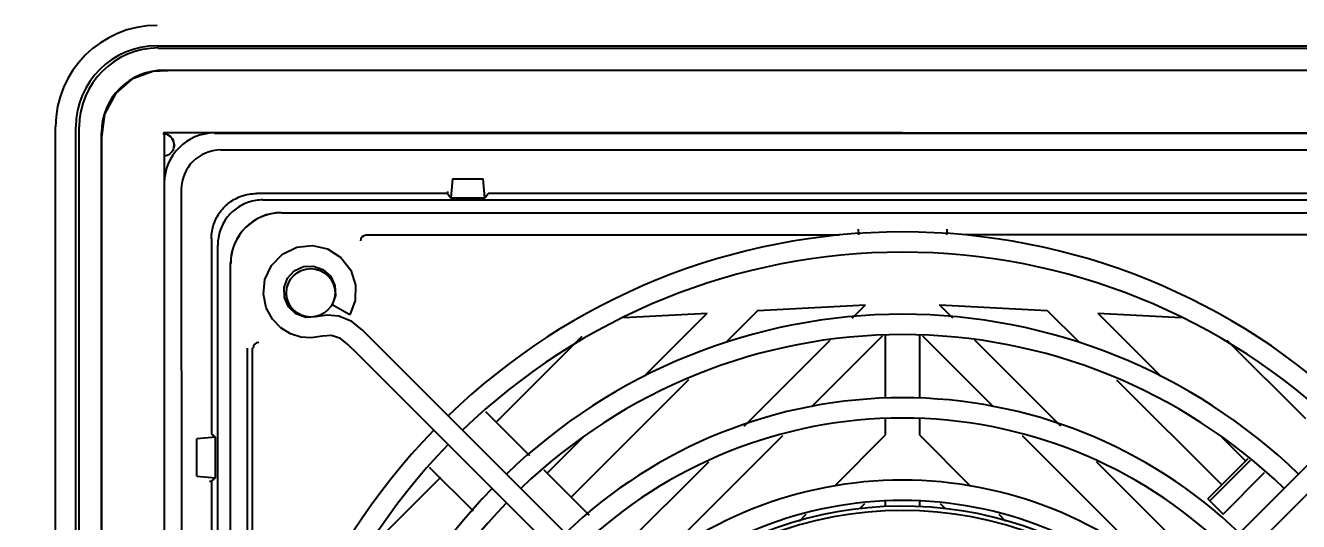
# Model space of a CAD drawing. Header units: inches. Extents: x 0 to 183, y 0 to 117.
# Drawn here: x 82.442 to 86.881, y 38.532 to 40.263 of the extents above; entities that cross this region are included whole.
import ezdxf
from ezdxf.enums import TextEntityAlignment as Align

# ---------------------------------------------------------------- set-up
doc = ezdxf.new("R2010")
doc.units = ezdxf.units.IN
doc.header["$MEASUREMENT"] = 0
doc.layers.add('PSYMS', color=7, linetype='Continuous')
doc.styles.get("Standard").update_dxf_attribs({"font": 'arial.ttf'})
doc.styles.add('WD', font='romans.shx', dxfattribs={"height": 0.185})
doc.dimstyles.get("Standard").update_dxf_attribs({"dimtxt": 0.18, "dimasz": 0.18, "dimexe": 0.18, "dimexo": 0.0625, "dimgap": 0.09, "dimtad": 0, "dimtih": 1, "dimtoh": 1, "dimdec": 4, "dimzin": 0, "dimdsep": 46, "dimtxsty": 'Standard', "dimcen": 0.09, "dimadec": 0, "dimazin": 0, "dimtfac": 1, "dimtdec": 4, "dimtofl": 0, "dimtmove": 0, "dimatfit": 3, "dimfxl": 1, "dimtolj": 1, "dimtzin": 0, "dimarcsym": 0})

# ---------------------------------------------------------------- blocks, each defined once
blk = doc.blocks.new('*D46')
at = {"color": 0, "lineweight": -2, "transparency": 16777216}
for p, q in [((81, 52.8178), (81, 58.3675)), ((85.5, 40.3125), (85.5, 58.3675)), ((79.87, 58.1875), (78.74, 58.1875)), ((86.63, 58.1875), (87.76, 58.1875))]:
    blk.add_line(p, q, dxfattribs=at)
at = {"color": 0, "transparency": 16777216}
for points in [[(79.87, 58.3758), (79.87, 57.9992), (81, 58.1875)], [(86.63, 58.3758), (86.63, 57.9992), (85.5, 58.1875)]]:
    blk.add_solid(points, dxfattribs=at)
at = {"layer": 'Defpoints', "color": 0, "transparency": 16777216}
for p in [(81, 58.1875), (81, 52.7553), (85.5, 40.25)]:
    blk.add_point(p, dxfattribs=at)
at = {"color": 0, "transparency": 16777216, "insert": (83.25, 58.1875), "char_height": 0.85, "attachment_point": 5}
blk.add_mtext('\\A1;4.5000', dxfattribs=at)
blk = doc.blocks.new('SEN_FAN_N12_FA44')
at = {"color": 7, "linetype": 'Continuous'}
for p, q in [((0.3391, 5.8174), (5.5359, 5.8174)), ((-0.0153, 0.3371), (-0.0153, 5.534)), ((0.0556, 0.1245), (0.0556, 5.534)), ((2.9375, 5.5136), (0.362, 5.5136)), ((0.362, 5.5136), (0.362, 5.5136)), ((0.3631, 5.5136), (0.3623, 5.5136)), ((0.3628, 5.5136), (0.3628, 5.5136)), ((0.3628, 5.5136), (0.3628, 5.5136)), ((0.3628, 5.5136), (0.3628, 5.5136)), ((0.363, 5.5136), (0.3628, 5.5136)), ((0.3628, 5.5136), (0.363, 5.5136)), ((0.363, 5.5136), (0.3629, 5.5136)), ((0.3629, 5.5136), (0.363, 5.5136)), ((0.3629, 5.5136), (0.3629, 5.5136)), ((0.3632, 5.5138), (0.3634, 5.5137)), ((0.3634, 5.5146), (0.3634, 5.5146)), ((0.3634, 5.5146), (0.3634, 0.4876)), ((0.3634, 5.5142), (0.3634, 5.5142)), ((0.3634, 5.5142), (0.3634, 5.5142)), ((0.3634, 5.5142), (0.3634, 5.5142)), ((0.3634, 5.5142), (0.3634, 5.5142)), ((0.3634, 5.5142), (0.3634, 5.5142)), ((0.3634, 5.5142), (0.3634, 5.5142)), ((0.3634, 5.51), (0.3634, 5.5136)), ((0.5609, 5.4538), (5.3141, 5.4538)), ((0.4231, 5.316), (0.425, 1.2617)), ((0.9585, 4.9808), (0.9602, 4.9462)), ((0.797, 4.9063), (0.7824, 4.9384)), ((0.9602, 4.9462), (0.949, 4.9139)), ((1.029, 4.9281), (1.0104, 4.8784)), ((1.0104, 4.8784), (0.949, 4.9139)), ((0.9728, 4.8735), (0.9317, 4.8775)), ((1.0182, 4.855), (0.9728, 4.8735)), ((2.5831, 3.2967), (1.0865, 4.7933)), ((4.8104, 4.8153), (3.1594, 3.1643)), ((4.856, 4.7607), (3.1387, 3.0434)), ((2.5824, 3.1972), (1.0362, 4.7435)), ((4.0019, 4.236), (4.1425, 4.3767)), ((4.15, 4.3703), (4.0089, 4.229)), ((4.0548, 4.1831), (4.1995, 4.328)), ((4.0019, 4.236), (4.0548, 4.1831))]:
    blk.add_line(p, q, dxfattribs=at)
at = {"color": 6, "linetype": 'Continuous'}
for p, q in [((0.343, 5.8095), (5.532, 5.8095)), ((0.4019, 5.7315), (0.3238, 5.728)), ((0.3627, 5.7322), (5.5123, 5.7322)), ((0.0674, 0.2623), (0.0674, 5.534)), ((0.1448, 0.2623), (0.1448, 5.5143)), ((0.3837, 5.5015), (0.3776, 5.5055)), ((0.5386, 5.5129), (5.3364, 5.5129)), ((0.5399, 5.5129), (0.5399, 5.5136)), ((2.9375, 5.5136), (5.5123, 5.5136)), ((0.3641, 5.3371), (0.3634, 5.3371)), ((0.3641, 0.4592), (0.3641, 5.3384)), ((1.3684, 5.3529), (1.3627, 5.2872)), ((1.3684, 5.3529), (1.4751, 5.3529)), ((1.4808, 5.2872), (1.4751, 5.3529)), ((1.3506, 5.3017), (0.6855, 5.3017)), ((1.3513, 5.3088), (1.3506, 5.3017)), ((1.3506, 5.3017), (1.3627, 5.2872)), ((1.3627, 5.2872), (1.4808, 5.2872)), ((1.4808, 5.2872), (1.4929, 5.3017)), ((4.3821, 5.3017), (1.4929, 5.3017)), ((0.7076, 5.2795), (5.1674, 5.2795)), ((0.7721, 5.2347), (5.1029, 5.2347)), ((0.7721, 5.234), (0.7721, 5.2347)), ((1.0674, 5.1579), (2.7173, 5.1578)), ((3.0918, 5.1775), (3.0916, 5.1729)), ((4.8076, 5.1579), (3.1577, 5.1578)), ((0.5281, 5.1442), (0.5281, 4.4631)), ((0.5502, 0.6624), (0.5502, 5.1221)), ((0.5958, 5.0576), (0.595, 5.0576)), ((0.595, 0.7269), (0.595, 5.0576)), ((1.9661, 4.8689), (2.2566, 4.8841)), ((2.0371, 4.6646), (2.2566, 4.8841)), ((2.4328, 4.8933), (2.3222, 4.7827)), ((2.4328, 4.8933), (2.8089, 4.913)), ((2.7625, 4.8666), (2.8089, 4.913)), ((3.0661, 4.913), (3.4422, 4.8933)), ((3.1125, 4.8666), (3.0661, 4.913)), ((3.4422, 4.8933), (3.5528, 4.7827)), ((3.6184, 4.8841), (3.8379, 4.6646)), ((3.6184, 4.8841), (3.9089, 4.8689)), ((1.8194, 4.8033), (1.5204, 4.5042)), ((2.8669, 4.804), (2.6207, 4.5579)), ((2.8784, 4.5891), (2.8784, 4.8049)), ((2.9966, 4.8049), (2.9966, 4.5891)), ((3.2542, 4.5579), (3.0081, 4.804)), ((0.6522, 4.7623), (0.6522, 3.0465)), ((0.6718, 3.1124), (0.6718, 4.7623)), ((2.3852, 4.4894), (2.6856, 4.7897)), ((3.4898, 4.4894), (3.1895, 4.7897)), ((4.3438, 4.5151), (4.0694, 4.7894)), ((2.1917, 4.6522), (1.782, 4.2425)), ((3.6833, 4.6522), (4.0507, 4.2848)), ((1.4836, 4.541), (1.6367, 4.3879)), ((2.8784, 4.4592), (2.8784, 4.5182)), ((2.9966, 4.5182), (2.9966, 4.4592)), ((0.5425, 4.451), (0.4769, 4.4454)), ((0.4769, 4.3155), (0.4769, 4.4454)), ((0.5425, 4.451), (0.5281, 4.4631)), ((0.5425, 4.3098), (0.5425, 4.451)), ((1.6985, 4.3261), (1.8242, 4.4518)), ((2.5192, 4.4563), (2.0437, 3.9809)), ((2.7001, 4.2809), (2.8784, 4.4592)), ((2.9966, 4.4592), (3.1749, 4.2809)), ((3.8171, 3.9951), (3.3558, 4.4563)), ((4.0508, 4.4518), (4.1342, 4.3684)), ((1.9602, 4.0644), (2.2617, 4.3658)), ((3.905, 4.0741), (3.6134, 4.3657)), ((0.4769, 4.3155), (0.5425, 4.3098)), ((0.5281, 4.2977), (0.5425, 4.3098)), ((1.3272, 4.311), (1.0741, 4.0579)), ((1.4419, 4.193), (1.2888, 4.3461)), ((1.6869, 4.3377), (1.8447, 4.1799)), ((0.5281, 4.2977), (0.5281, 1.4868)), ((2.8055, 4.2193), (2.7886, 4.2024)), ((2.8784, 4.2108), (2.8784, 4.2308)), ((2.9966, 4.2308), (2.9966, 4.2108)), ((3.0866, 4.2022), (3.0695, 4.2192)), ((2.5779, 4.1587), (2.6021, 4.1829)), ((3.2729, 4.1829), (3.297, 4.1588))]:
    blk.add_line(p, q, dxfattribs=at)
for points in [[(0.3627, 5.7322), (0.3412, 5.7311), (0.3202, 5.728), (0.2994, 5.7228), (0.2793, 5.7156), (0.26, 5.7064), (0.2416, 5.6955), (0.2245, 5.6827), (0.2086, 5.6684), (0.1943, 5.6525), (0.1815, 5.6353), (0.1705, 5.617), (0.1614, 5.5977), (0.1542, 5.5775), (0.149, 5.5568), (0.1459, 5.5357), (0.1448, 5.5143)], [(0.3238, 5.728), (0.2506, 5.7004), (0.1944, 5.6516), (0.155, 5.5781), (0.1455, 5.4974), (0.1455, 5.3246)], [(5.4595, 5.7315), (5.3878, 5.7315), (5.3154, 5.7315), (0.4019, 5.7315)], [(0.385, 5.5003), (0.3827, 5.5022), (0.3803, 5.5039), (0.3776, 5.5055)], [(0.3801, 5.504), (0.3814, 5.5032), (0.3839, 5.5012), (0.3864, 5.499), (0.3884, 5.4969), (0.3901, 5.4948), (0.3907, 5.4939)], [(0.3908, 5.4939), (0.3889, 5.4963), (0.3837, 5.5015)], [(0.3911, 5.4935), (0.3892, 5.4959), (0.3872, 5.4982), (0.385, 5.5003)], [(0.3972, 5.4626), (0.398, 5.4736), (0.3962, 5.4831), (0.393, 5.4904), (0.3908, 5.4939)], [(0.3911, 5.4935), (0.3944, 5.4877), (0.3965, 5.4824), (0.3977, 5.4771)], [(0.3973, 5.463), (0.3963, 5.459), (0.3948, 5.4552)], [(0.3977, 5.4771), (0.3981, 5.472), (0.398, 5.4674), (0.3973, 5.463)], [(0.3785, 5.4369), (0.3743, 5.4348), (0.3698, 5.4331), (0.3646, 5.432), (0.3634, 5.4319)], [(0.3948, 5.4552), (0.3931, 5.4516), (0.3909, 5.4482), (0.3884, 5.4451), (0.3855, 5.4421), (0.3822, 5.4393), (0.3785, 5.4369)], [(0.1455, 5.3246), (0.1455, 5.235), (0.1455, 5.1428), (0.1455, 5.0478), (0.1455, 4.9492), (0.1455, 4.8466), (0.1455, 2.4605)], [(0.5281, 5.1442), (0.5282, 5.1509), (0.5286, 5.1576), (0.5293, 5.1641), (0.5303, 5.1706), (0.5315, 5.1769), (0.5329, 5.1832), (0.5346, 5.1893), (0.5366, 5.1953), (0.5387, 5.2012), (0.5411, 5.207), (0.5436, 5.2126), (0.5464, 5.218), (0.5493, 5.2233), (0.5524, 5.2284), (0.5557, 5.2334), (0.5591, 5.2382), (0.5627, 5.2428), (0.5664, 5.2472), (0.5702, 5.2515), (0.5742, 5.2556), (0.5782, 5.2595), (0.5825, 5.2633), (0.5869, 5.267), (0.5916, 5.2706), (0.5963, 5.274), (0.6013, 5.2773), (0.6064, 5.2804), (0.6117, 5.2833), (0.6172, 5.2861), (0.6228, 5.2886), (0.6285, 5.291), (0.6344, 5.2932), (0.6404, 5.2951), (0.6465, 5.2968), (0.6528, 5.2982), (0.6592, 5.2995), (0.6656, 5.3004), (0.6722, 5.3011), (0.6788, 5.3015), (0.6855, 5.3017)], [(0.6516, 5.2692), (0.6458, 5.2669), (0.6402, 5.2643), (0.6347, 5.2616), (0.6294, 5.2586), (0.6242, 5.2555), (0.6192, 5.2522), (0.6143, 5.2487), (0.6095, 5.2451), (0.605, 5.2414), (0.6006, 5.2375), (0.5963, 5.2334), (0.5923, 5.2292), (0.5884, 5.2248), (0.5846, 5.2202), (0.581, 5.2154), (0.5775, 5.2106), (0.5742, 5.2055), (0.5711, 5.2003), (0.5682, 5.195), (0.5654, 5.1895), (0.5629, 5.1839), (0.5606, 5.1781)], [(0.7076, 5.2795), (0.7011, 5.2793), (0.6947, 5.2789), (0.6883, 5.2782), (0.682, 5.2773), (0.6757, 5.2761), (0.6695, 5.2747), (0.6634, 5.2731), (0.6575, 5.2713), (0.6516, 5.2692)], [(0.5606, 5.1781), (0.5585, 5.1723), (0.5566, 5.1663), (0.555, 5.1602), (0.5536, 5.154), (0.5524, 5.1478), (0.5515, 5.1414), (0.5509, 5.135), (0.5504, 5.1286), (0.5502, 5.1221)], [(2.7832, 5.1775), (2.7834, 5.1725), (2.7836, 5.1637)], [(2.7836, 5.1637), (2.7837, 5.1606), (2.7838, 5.1587), (2.7838, 5.1578)], [(3.0916, 5.1729), (3.0914, 5.1643), (3.0913, 5.1611), (3.0912, 5.1588), (3.0912, 5.1578)]]:
    blk.add_lwpolyline(points, dxfattribs=at)
at = {"color": 7, "linetype": 'Continuous'}
for points in [[(0.3622, 5.5136), (0.3624, 5.5136), (0.3627, 5.5136)], [(0.3634, 5.5142), (0.3634, 5.5141), (0.3632, 5.5138), (0.363, 5.5137), (0.3628, 5.5136)], [(0.3629, 5.5136), (0.3628, 5.5136), (0.363, 5.5136), (0.3632, 5.5138)], [(0.3628, 5.5136), (0.3628, 5.5136), (0.3628, 5.5136), (0.3628, 5.5136)], [(0.3629, 5.5136), (0.3628, 5.5136), (0.3628, 5.5136)], [(0.3628, 5.5136), (0.3628, 5.5136), (0.3628, 5.5136)], [(0.3634, 5.5136), (0.3634, 5.5136), (0.3634, 5.5138), (0.3634, 5.5139), (0.3634, 5.5141), (0.3634, 5.5142), (0.3634, 5.5144)], [(0.3634, 5.5142), (0.3634, 5.5142), (0.3634, 5.5142), (0.3634, 5.5142), (0.3634, 5.5142), (0.3634, 5.5142), (0.3634, 5.5142), (0.3634, 5.5142), (0.3634, 5.5142), (0.3634, 5.5142), (0.3634, 5.5142), (0.3634, 5.5142), (0.3634, 5.5142), (0.3634, 5.5142), (0.3634, 5.5142), (0.3634, 5.5142), (0.3634, 5.5142)], [(0.3634, 5.5142), (0.3634, 5.5142), (0.3634, 5.5142)], [(0.3634, 5.5142), (0.3634, 5.5142), (0.3634, 5.5142), (0.3634, 5.5142), (0.3634, 5.5142)], [(0.3634, 5.5142), (0.3634, 5.5142), (0.3634, 5.5142), (0.3634, 5.5142)], [(0.7094, 4.9502), (0.7148, 5.0015), (0.7374, 5.0504), (0.7755, 5.0896), (0.8254, 5.1141)], [(0.8254, 5.1141), (0.8804, 5.1202), (0.9328, 5.1082)], [(0.9328, 5.1082), (0.979, 5.0785), (1.0137, 5.0341), (1.0302, 4.9823), (1.029, 4.9281)], [(0.7933, 5.0064), (0.8168, 5.0321), (0.8492, 5.0471), (0.8844, 5.0486), (0.9171, 5.0369), (0.9439, 5.0123), (0.9585, 4.9808)], [(0.7824, 4.9384), (0.7812, 4.9736), (0.7933, 5.0064)], [(0.8038, 4.8121), (0.7704, 4.8326), (0.7409, 4.8629), (0.7195, 4.9025), (0.7094, 4.9502)], [(0.9317, 4.8775), (0.8906, 4.8709), (0.8574, 4.8696), (0.823, 4.8821), (0.797, 4.9063)], [(1.0865, 4.7933), (1.0554, 4.8245), (1.0182, 4.855)], [(1.0362, 4.7435), (1.0043, 4.7754), (0.9786, 4.7961), (0.9463, 4.8063), (0.9152, 4.804), (0.8759, 4.7978), (0.8402, 4.8007), (0.8038, 4.8121)]]:
    blk.add_lwpolyline(points, dxfattribs=at)
at = {"color": 6, "linetype": 'Continuous'}
blk.add_circle((0.8745, 4.9552), 0.0846, dxfattribs=at)
at = {"color": 7, "linetype": 'Continuous'}
for centre, radius, start, end in [((0.3391, 5.534), 0.3543, 90, 180), ((0.3391, 5.534), 0.2835, 90, 180), ((0.5609, 5.316), 0.1378, 90, 180), ((2.9375, 2.8922), 2.2756, 90, 134.1042), ((2.9375, 2.8922), 2.2756, 45.8958, 90), ((2.9375, 2.8922), 2.2047, 90, 134.0754), ((2.9375, 2.8922), 2.2047, 45.9246, 90), ((2.9375, 2.8922), 1.9882, 90, 133.9747), ((2.9375, 2.8922), 1.9882, 46.0253, 90), ((2.9375, 2.8922), 1.9173, 90, 133.9368), ((2.9375, 2.8922), 1.9173, 46.0632, 90), ((2.9375, 2.8922), 1.6969, 90.0107, 133.796), ((2.9375, 2.8922), 1.6969, 46.204, 90.0105), ((2.9375, 2.8922), 1.626, 90.0107, 133.7435), ((2.9375, 2.8922), 1.626, 46.2565, 90.0105), ((2.9375, 2.8922), 2.2756, 135.8958, 224.1042), ((2.9375, 2.8922), 2.2047, 135.9246, 224.0754), ((2.9375, 2.8922), 1.9882, 136.0253, 223.9747), ((2.9375, 2.8922), 1.4095, 90.0005, 133.5579), ((2.9375, 2.8922), 1.4094, 46.4424, 90.0002), ((2.9375, 2.8922), 1.9173, 136.0632, 223.9368), ((2.9375, 2.8922), 1.3386, 90.0005, 133.4816), ((2.9375, 2.8922), 1.3386, 46.5187, 90.0002)]:
    blk.add_arc(centre, radius, start, end, dxfattribs=at)
at = {"color": 6, "linetype": 'Continuous'}
for centre, radius, start, end in [((0.343, 5.534), 0.2756, 90, 180), ((0.3588, 5.471), 0.0394, 61.3522, 90), ((0.5399, 5.3371), 0.1761, 90.4188, 179.5795), ((0.7721, 5.0576), 0.1772, 90, 180), ((0.7721, 5.0576), 0.1768, 90, 180), ((1.0674, 5.1363), 0.0197, 90, 180), ((0.6934, 4.7623), 0.0197, 90, 180), ((2.9375, 2.8922), 1.3035, 46.5362, 133.4638), ((2.9375, 2.8922), 1.3186, 51.8771, 129.0264)]:
    blk.add_arc(centre, radius, start, end, dxfattribs=at)
blk.add_ellipse((0.4316, 4.3152), major_axis=(0.0984, -0.0174), ratio=0.025788, start_param=-0.425912, end_param=-0.196808, dxfattribs=at)
at = {"style": 'WD', "width": 0.7}
for tag, p in [('INST', (2.875, 6.7321)), ('LOC', (2.875, 6.5625)), ('DESC1', (2.875, 6.4062)), ('DESC2', (2.875, 6.25)), ('DESC3', (2.875, 6.1021)), ('XREF', (2.875, 5.5312))]:
    blk.add_attdef(tag, text='', height=0.125, dxfattribs=at).set_placement(p, align=Align.CENTER)
at = {"style": 'WD'}
blk.add_attdef('TAG1', text='', height=0.125, dxfattribs=at).set_placement((2.875, 5.9375), align=Align.CENTER)
at = {"style": 'WD', "flags": 9}
blk.add_attdef('FAMILY', (3.0797, 5.9023), '', height=0.01, dxfattribs=at)
for tag, p in [('CAT', (3.1047, 5.8582)), ('ASSYCODE', (3.105, 5.8214)), ('MFG', (3.1028, 5.8387))]:
    blk.add_attdef(tag, text='', height=0.01, dxfattribs=at).set_placement(p, align=Align.CENTER)

msp = doc.modelspace()

# ---------------------------------------------------------------- block references
at = {"layer": 'PSYMS'}
msp.add_blockref('SEN_FAN_N12_FA44', (82.5625, 34.375), dxfattribs=at)

# ---------------------------------------------------------------- dimensions: what is measured, and where the dimension line sits
at = {"color": 2}
dim = msp.add_linear_dim(base=(81, 58.1875), p1=(85.5, 40.25), p2=(81, 52.75529), dimstyle='Standard', override={"dimtxt": 0.85, "dimasz": 1.13}, dxfattribs=at)
dim.commit()
dim.dimension.update_dxf_attribs({"geometry": '*D46', "text_midpoint": (83.25, 58.1875), "dimtype": 160})

doc.saveas('drawing.dxf')
